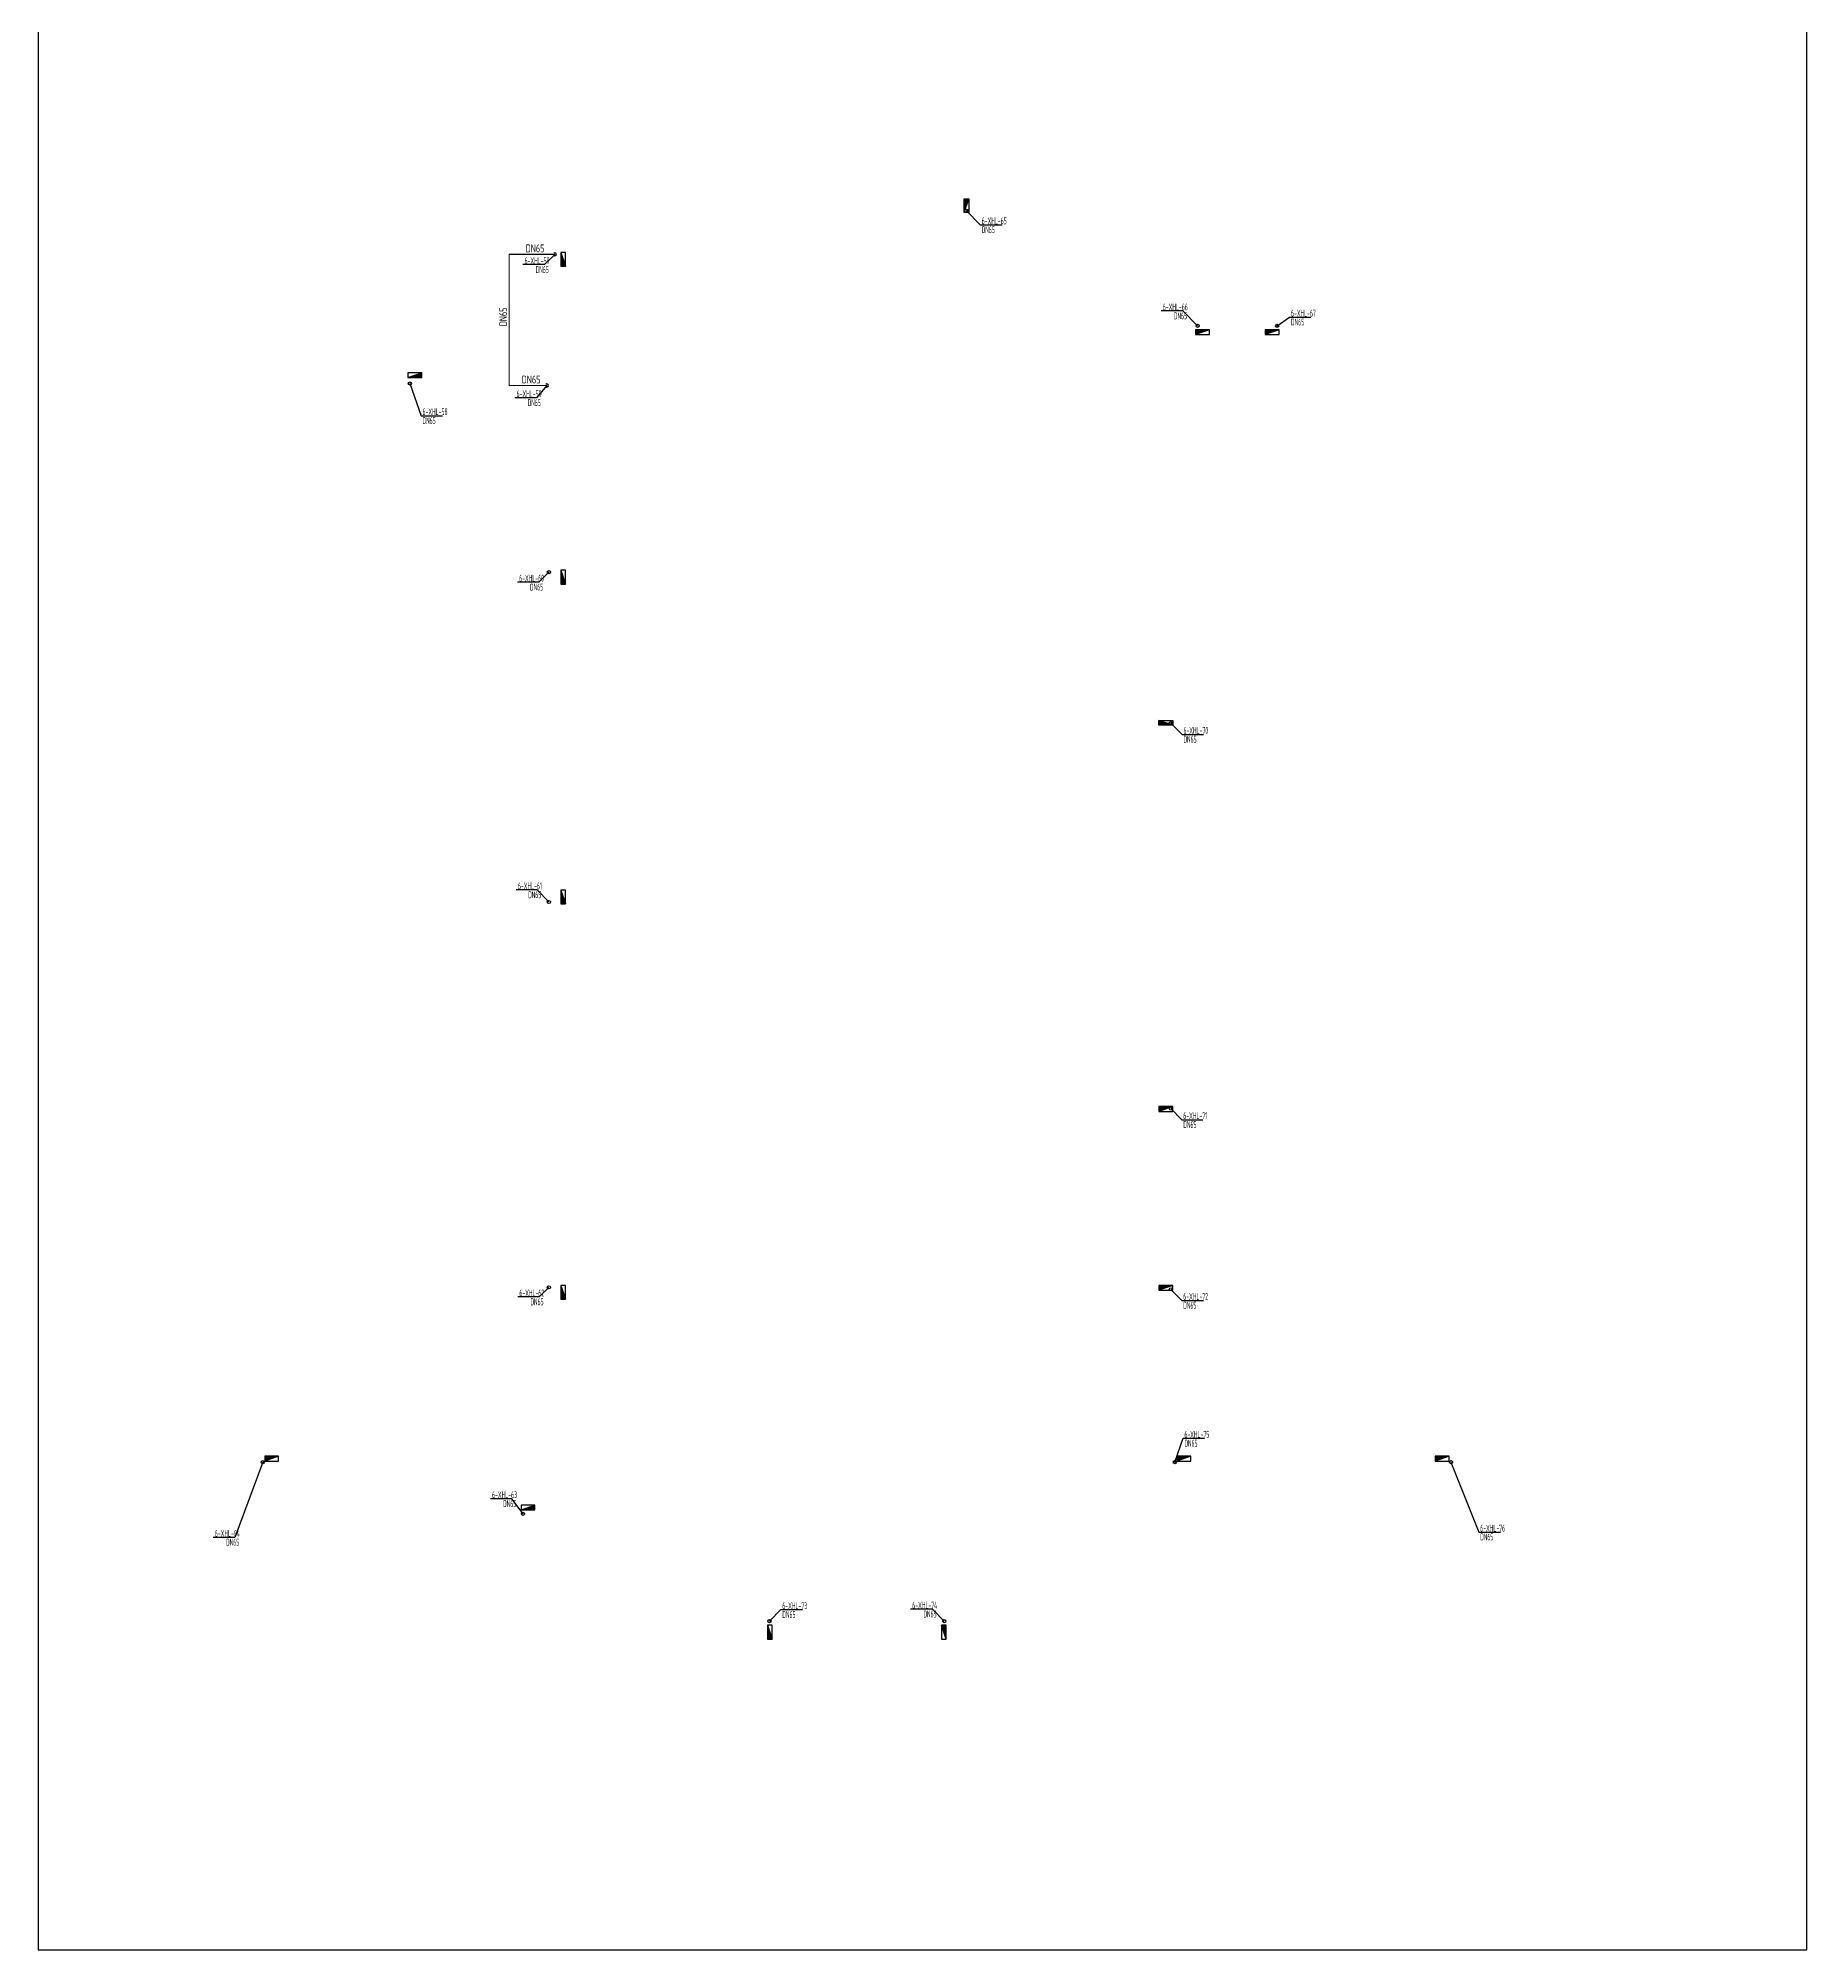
# Model space of a CAD drawing. Header units: millimetres. Extents: x -47741 to 42264, y -1159854 to 32416.
# Drawn here: x -46741 to 42264, y -826579 to -730357 of the extents above; entities that cross this region are included whole.
import ezdxf

# ---------------------------------------------------------------- set-up
doc = ezdxf.new("R2010")
doc.units = ezdxf.units.MM
doc.header["$LTSCALE"] = 1000
doc.layers.get('0').update_dxf_attribs({"linetype": 'CONTINUOUS'})
for name, color, linetype in [('DIM_消防', 3, 'CONTINUOUS'), ('EQUIP_消火栓', 7, 'CONTINUOUS'), ('PIPE-消防', 1, 'CONTINUOUS'), ('S-Xh_注释', 3, 'CONTINUOUS'), ('TEXT_消防', 7, 'CONTINUOUS'), ('VPIPE-消防', 1, 'CONTINUOUS')]:
    doc.layers.add(name, color=color, linetype=linetype)
doc.styles.add('_TWT_SERIAL', font='GBENOR', dxfattribs={"width": 0.7, "height": 3.5, "bigfont": 'HZTXT'})
doc.styles.add('AUDIT_D_250914160146-2', font='GBENOR', dxfattribs={"width": 0.7, "height": 3.5, "bigfont": 'HZTXT'})

# ---------------------------------------------------------------- blocks, each defined once
blk = doc.blocks.new('$TwtSys$00000434')
for p, q in [((-0.5, 0.5), (-0.5, -0.5)), ((-0.5, -0.5), (0.5, 0.5)), ((0.5, 0.5), (-0.5, 0.5)), ((0.5, -0.5), (0.5, 0.5)), ((-0.5, -0.5), (0.5, -0.5))]:
    blk.add_line(p, q)
blk.add_solid([(0.5, -0.5), (0.5, 0.5), (-0.5, -0.5)])

msp = doc.modelspace()

# ---------------------------------------------------------------- hatches: boundary and pattern name
at = {"layer": 'PIPE-消防'}
for points in [[(-23041, -741236), (-23071, -741236), (-23071, -741206)], [(-23041, -741236), (-23041, -741206), (-23071, -741206)], [(-23041, -747836), (-23041, -747866), (-23071, -747866)], [(-23041, -747836), (-23071, -747836), (-23071, -747866)]]:
    msp.add_hatch(color=256, dxfattribs=at).paths.add_polyline_path(points)

# ---------------------------------------------------------------- linework, layer by layer
at = {"layer": 'DIM_消防'}
for p, q in [((-41, -739036), (672, -739748)), ((672, -739748), (1755, -739748)), ((-21259, -741755), (-22347, -741755)), ((-20741, -741236), (-21259, -741755)), ((10858, -744085), (9774, -744085)), ((11609, -744836), (10858, -744085)), ((15609, -744836), (16237, -744396)), ((16237, -744396), (17313, -744396)), ((-28041, -747736), (-27471, -749358)), ((-21659, -748455, -3000), (-22747, -748455, -3000)), ((-21141, -747836, -3000), (-21659, -748455, -3000)), ((-27471, -749358), (-26394, -749358)), ((-21041, -757236), (-21542, -757738)), ((-21542, -757738), (-22619, -757738)), ((10259, -764836), (10825, -765401)), ((10825, -765401), (11901, -765401)), ((-21638, -773226), (-22684, -773226)), ((-21041, -773836), (-21638, -773226)), ((10259, -784236), (10817, -784794)), ((10817, -784794), (11864, -784794)), ((-21522, -793718), (-22608, -793718)), ((-21041, -793236), (-21522, -793718)), ((10259, -793336), (10816, -793892)), ((10816, -793892), (11901, -793892)), ((10459, -802036), (10872, -800834)), ((10872, -800834), (11955, -800834)), ((-35441, -802036), (-36841, -805818)), ((24359, -802036, 3000), (25759, -805554)), ((-22898, -803872, -3000), (-23981, -803872, -3000)), ((-22341, -804636, -3000), (-22898, -803872, -3000)), ((-36841, -805818), (-37932, -805818)), ((25759, -805554), (26844, -805554)), ((-9941, -810036), (-9363, -809458)), ((-9363, -809458), (-8280, -809458)), ((-1743, -809434), (-2835, -809434)), ((-1141, -810036), (-1743, -809434))]:
    msp.add_line(p, q, dxfattribs=at)
at = {"layer": 'PIPE-消防', "const_width": 60}
for points in [[(-23041, -747836), (-23041, -741236)], [(-20741, -741236), (-23041, -741236)], [(-21141, -747836), (-23041, -747836)]]:
    msp.add_lwpolyline(points, dxfattribs=at)
at = {"layer": 'S-Xh_注释'}
msp.add_lwpolyline([(-46741, -826579), (42264, -826579), (42264, -635136), (-46741, -635136)], close=True, dxfattribs=at)
at = {"layer": 'VPIPE-消防'}
for centre in [(-41, -739036), (11609, -744836), (15609, -744836), (-28041, -747736), (-21041, -757236), (10259, -764836), (-21041, -773836), (10259, -784236), (-21041, -793236), (10259, -793336), (-35441, -802036), (10459, -802036), (24359, -802036), (-22341, -804636), (-9941, -810036), (-1141, -810036)]:
    msp.add_circle(centre, 80, dxfattribs=at)
for centre in [(-20741, -741236), (-21141, -747836)]:
    msp.add_arc(centre, 80, 225, 135, dxfattribs=at)

# ---------------------------------------------------------------- block references
at = {"layer": 'EQUIP_消火栓', "yscale": 240, "zscale": 700}
for p, xscale, rotation in [((-21, -738786), -700, 270), ((-20321, -741486), 700, 270), ((11859, -745156), 700, 180), ((15359, -745156), 700, 180), ((-20321, -757486), 700, 270), ((10009, -764816), -700, 359.9999999999999), ((-20321, -773586), 700, 270), ((10009, -784256), 700, 180), ((-20321, -793486), 700, 270), ((10009, -793256), 700, 179.9999999999999), ((-34991, -801856), 700, 180), ((10909, -801856), 700, 180), ((23909, -801856), 700, 180), ((-9921, -810586), 700, 270), ((-1161, -810586), 700, 89.99999999999999)]:
    msp.add_blockref('$TwtSys$00000434', p, dxfattribs=dict(at, xscale=xscale, rotation=rotation))
at = {"layer": 'EQUIP_消火栓', "xscale": 700, "yscale": 240, "zscale": 700}
for p in [(-27791, -747316), (-22091, -804316)]:
    msp.add_blockref('$TwtSys$00000434', p, dxfattribs=at)

# ---------------------------------------------------------------- texts
at = {"layer": 'DIM_消防', "color": 7, "style": '_TWT_SERIAL', "width": 0.56}
for s, p in [('6-XHL-65', (742, -739722)), ('DN65', (742, -740168)), ('6-XHL-59', (-22265, -741729)), ('DN65', (-21707, -742175)), ('6-XHL-66', (9855, -744058)), ('DN65', (10410, -744505)), ('6-XHL-67', (16307, -744370)), ('DN65', (16307, -744816)), ('6-XHL-59', (-22665, -748429, -3000)), ('DN65', (-22107, -748875, -3000)), ('6-XHL-58', (-27401, -749331)), ('DN65', (-27401, -749778)), ('6-XHL-60', (-22537, -757711)), ('DN65', (-21990, -758158)), ('6-XHL-70', (10895, -765375)), ('DN65', (10895, -765821)), ('6-XHL-61', (-22599, -773200)), ('DN65', (-22085, -773646)), ('6-XHL-71', (10887, -784767)), ('DN65', (10887, -785214)), ('6-XHL-62', (-22527, -793692)), ('DN65', (-21970, -794138)), ('6-XHL-72', (10886, -793866)), ('DN65', (10886, -794312)), ('6-XHL-75', (10942, -800808)), ('DN65', (10942, -801254)), ('6-XHL-63', (-23899, -803846, -3000)), ('DN65', (-23346, -804292, -3000)), ('6-XHL-76', (25829, -805528)), ('6-XHL-64', (-37851, -805792)), ('DN65', (-37288, -806238)), ('DN65', (25829, -805974)), ('6-XHL-73', (-9293, -809432)), ('6-XHL-74', (-2754, -809407)), ('DN65', (-9293, -809878)), ('DN65', (-2191, -809854))]:
    msp.add_text(s, height=350, dxfattribs=at).set_placement(p)
at = {"layer": 'TEXT_消防', "style": 'AUDIT_D_250914160146-2', "width": 0.7}
for p in [(-22210, -741136), (-22410, -747736)]:
    msp.add_text('DN65', height=400, dxfattribs=at).set_placement(p)
msp.add_text('DN65', height=400, rotation=90, dxfattribs=at).set_placement((-23141, -744856))

doc.saveas('drawing.dxf')
